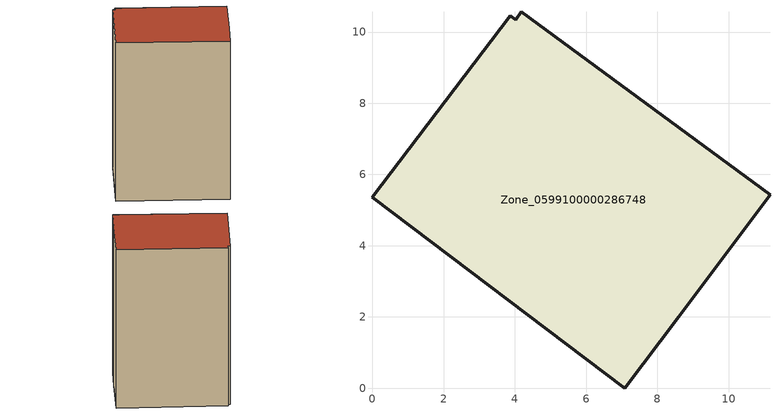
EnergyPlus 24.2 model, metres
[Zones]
Zone_0599100000286748
 floor ground (C_G): 3.86,10.46 4.02,10.35 4.18,10.57 11.16,5.43 8.61,2 7.09,0 0,5.35 z0
 wall outside (C_F): 0,5.35 7.09,0 8.61,2 11.16,5.43 4.18,10.57 4.02,10.35 3.86,10.46 0,5.35 z0:13.34
 roof outside (C_R): 4.02,10.35 3.86,10.46 0,5.35 7.09,0 8.61,2 11.16,5.43 4.18,10.57 z13.34
[BUILDING]
Pand.0599100000286748: North Axis=0; Terrain=City; Loads Convergence Tolerance Value=0.04; Temperature Convergence Tolerance Value=0.4; Solar Distribution=FullExterior; Maximum Number of Warmup Days=25; Minimum Number of Warmup Days=1
[Site:Location]
Rotterdam.The.Hague.AP_ZH_NLD Design_Conditions: Latitude=51.96; Longitude=4.45; Time Zone=1; Elevation=-4.5
[SITE:GROUNDTEMPERATURE:BUILDINGSURFACE]
18, 18, 18, 18, 18, 18, 18, 18, 18, 18, 18, 18
[MATERIAL] Thermal Absorptance=0.9; Solar Absorptance=0.7; Visible Absorptance=0.7
Name | Roughness | Thickness | Conductivity | Density | Specific Heat
G.TI.1946 | MediumSmooth | 0.15 | 1 | 540 | 1210
F.TI.1946 | Rough | 0.3 | 0.857143 | 1920 | 840
R.TI.1946 | MediumRough | 0.2 | 0.1 | 1500 | 1000
[CONSTRUCTION]
C_G: G.TI.1946
C_F: F.TI.1946
C_R: R.TI.1946
[ZONE]
Zone_0599100000286748: Type=1; Multiplier=1; Ceiling Height=Autocalculate; Volume=Autocalculate; Floor Area=autocalculate; Part of Total Floor Area=Yes
[ZONEINFILTRATION:DESIGNFLOWRATE]
Infil_Zone_0599100000286748: Zone or ZoneList or Space or SpaceList=Zone_0599100000286748; Schedule=AlwaysOn; Design Flow Rate Calculation Method=Flow/Area; Flow Rate per Floor Area=0.003; Constant Term Coefficient=1; Temperature Term Coefficient=0; Velocity Term Coefficient=0; Velocity Squared Term Coefficient=0
[HVACTEMPLATE:ZONE:IDEALLOADSAIRSYSTEM]
Zone_0599100000286748: Maximum Heating Supply Air Temperature=50; Minimum Cooling Supply Air Temperature=13; Maximum Heating Supply Air Humidity Ratio=0.0156; Minimum Cooling Supply Air Humidity Ratio=0.0077; Heating Limit=NoLimit; Cooling Limit=NoLimit; Dehumidification Control Type=ConstantSensibleHeatRatio; Cooling Sensible Heat Ratio=0.7; Dehumidification Setpoint=60; Humidification Control Type=None; Humidification Setpoint=30; Outdoor Air Method=None; Outdoor Air Flow Rate per Person=0.00944; Outdoor Air Flow Rate per Zone Floor Area=0; Outdoor Air Flow Rate per Zone=0; Demand Controlled Ventilation Type=None; Outdoor Air Economizer Type=NoEconomizer; Heat Recovery Type=None; Sensible Heat Recovery Effectiveness=0.7; Latent Heat Recovery Effectiveness=0.65
[ZONECONTROL:THERMOSTAT]
ThermostatControl_Zone_0599100000286748: Zone or ZoneList=Zone_0599100000286748; Control Type Schedule=DualSetpointControlType; Control 1=Thermostat_Zone_0599100000286748; Temperature Difference Between Cutout And Setpoint=0
[THERMOSTATSETPOINT:DUALSETPOINT]
Thermostat_Zone_0599100000286748: Heating Setpoint Temperature Schedule=HeatingSetpoint_Zone_0599100000286748; Cooling Setpoint Temperature Schedule=CoolingSetpoint_Zone_0599100000286748
[SCHEDULE:COMPACT]
HeatingSetpoint_Zone_0599100000286748: Through: 12/31, For: AllDays, Until: 24:00, 21
CoolingSetpoint_Zone_0599100000286748: Through: 12/31, For: AllDays, Until: 24:00, 24
DualSetpointControlType: Through: 12/31, For: AllDays, Until: 24:00, 4
AlwaysOn: Through: 12/31, For: AllDays, Until: 24:00, 1
